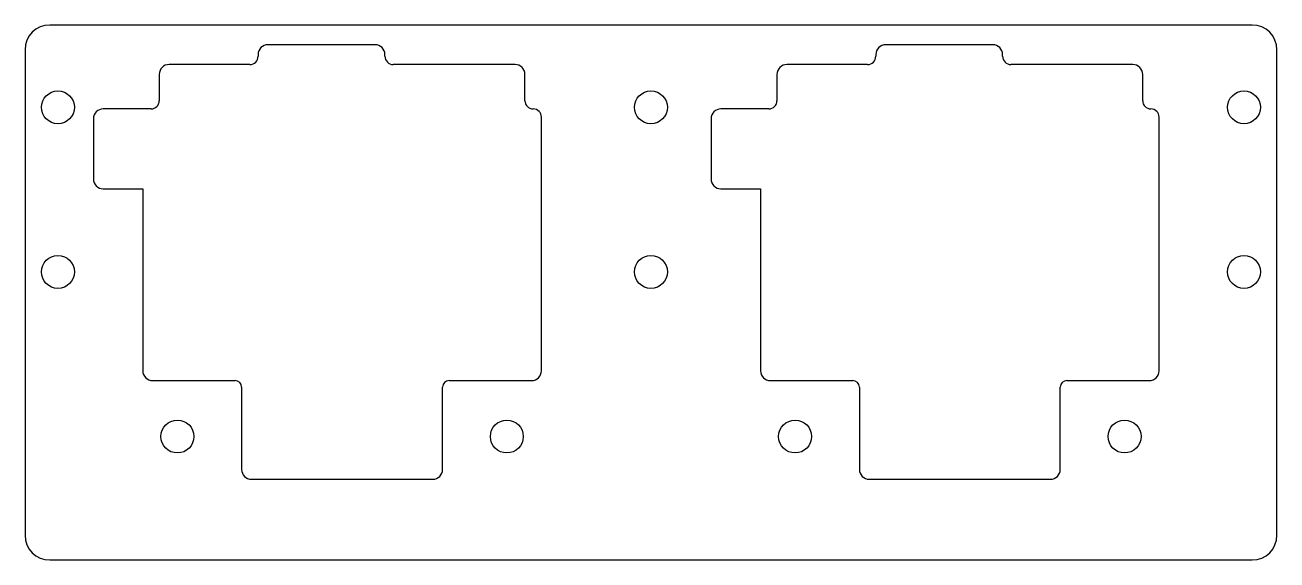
# Model space of a CAD drawing. Header units: millimetres. Extents: x -80 to 72, y -51 to 14.
import ezdxf

# ---------------------------------------------------------------- set-up
doc = ezdxf.new("R2010")
doc.units = ezdxf.units.MM

msp = doc.modelspace()

# ---------------------------------------------------------------- linework, layer by layer
at = {"color": 7, "linetype": 'Continuous', "lineweight": 25}
for p, q in [((69.47, 13.54), (-76.53, 13.54)), ((-37.03, 11.14), (-50.03, 11.14)), ((37.97, 11.14), (24.97, 11.14)), ((-79.53, 10.54), (-79.53, -48.46)), ((-51.23, 9.94), (-51.23, 9.74)), ((-35.83, 9.74), (-35.83, 9.94)), ((23.77, 9.94), (23.77, 9.74)), ((39.17, 9.74), (39.17, 9.94)), ((72.47, -48.46), (72.47, 10.54)), ((-52.23, 8.74), (-62.03, 8.74)), ((-20.03, 8.74), (-34.83, 8.74)), ((22.77, 8.74), (12.97, 8.74)), ((54.97, 8.74), (40.17, 8.74)), ((-63.23, 7.54), (-63.23, 4.34)), ((-18.83, 4.34), (-18.83, 7.54)), ((11.77, 7.54), (11.77, 4.34)), ((56.17, 4.34), (56.17, 7.54)), ((-64.23, 3.34), (-70.03, 3.34)), ((10.77, 3.34), (4.97, 3.34)), ((-71.23, 2.14), (-71.23, -5.16)), ((-16.83, -28.46), (-16.83, 2.34)), ((3.77, 2.14), (3.77, -5.16)), ((58.17, -28.46), (58.17, 2.34)), ((-70.03, -6.36), (-65.23, -6.36)), ((-65.23, -6.36), (-65.23, -28.46)), ((4.97, -6.36), (9.77, -6.36)), ((9.77, -6.36), (9.77, -28.46)), ((-64.03, -29.66), (-54.03, -29.66)), ((-28.03, -29.66), (-18.03, -29.66)), ((10.97, -29.66), (20.97, -29.66)), ((46.97, -29.66), (56.97, -29.66)), ((-53.23, -30.46), (-53.23, -40.46)), ((-28.83, -40.46), (-28.83, -30.46)), ((21.77, -30.46), (21.77, -40.46)), ((46.17, -40.46), (46.17, -30.46)), ((-52.03, -41.66), (-30.03, -41.66)), ((22.97, -41.66), (44.97, -41.66)), ((-76.53, -51.46), (69.47, -51.46))]:
    msp.add_line(p, q, dxfattribs=at)
for centre in [(-75.53, 3.54), (-3.53, 3.54), (68.47, 3.54), (-75.53, -16.46), (-3.53, -16.46), (68.47, -16.46), (-61.03, -36.46), (-21.03, -36.46), (13.97, -36.46), (53.97, -36.46)]:
    msp.add_circle(centre, 2, dxfattribs=at)
for centre, radius, start, end in [((-76.53, 10.54), 3, 90, 180), ((69.47, 10.54), 3, 0, 90), ((-50.03, 9.94), 1.2, 90, 180), ((-37.03, 9.94), 1.2, 0, 90), ((24.97, 9.94), 1.2, 90, 180), ((37.97, 9.94), 1.2, 0, 90), ((-52.23, 9.74), 1, 270, 0), ((-34.83, 9.74), 1, 180, 270), ((22.77, 9.74), 1, 270, 0), ((40.17, 9.74), 1, 180, 270), ((-62.03, 7.54), 1.2, 90, 180), ((-20.03, 7.54), 1.2, 0, 90), ((12.97, 7.54), 1.2, 90, 180), ((54.97, 7.54), 1.2, 0, 90), ((-70.03, 2.14), 1.2, 90, 180), ((-64.23, 4.34), 1, 270, 0), ((-17.83, 4.34), 1, 180, 270), ((-17.83, 2.34), 1, 0, 90), ((4.97, 2.14), 1.2, 90, 180), ((10.77, 4.34), 1, 270, 0), ((57.17, 4.34), 1, 180, 270), ((57.17, 2.34), 1, 0, 90), ((-70.03, -5.16), 1.2, 180, 270), ((4.97, -5.16), 1.2, 180, 270), ((-64.03, -28.46), 1.2, 180, 270), ((-18.03, -28.46), 1.2, 270, 0), ((10.97, -28.46), 1.2, 180, 270), ((56.97, -28.46), 1.2, 270, 0), ((-54.03, -30.46), 0.8, 0, 90), ((-28.03, -30.46), 0.8, 90, 180), ((20.97, -30.46), 0.8, 0, 90), ((46.97, -30.46), 0.8, 90, 180), ((-52.03, -40.46), 1.2, 180, 270), ((-30.03, -40.46), 1.2, 270, 0), ((22.97, -40.46), 1.2, 180, 270), ((44.97, -40.46), 1.2, 270, 0), ((-76.53, -48.46), 3, 180, 270), ((69.47, -48.46), 3, 270, 0)]:
    msp.add_arc(centre, radius, start, end, dxfattribs=at)

doc.saveas('drawing.dxf')
